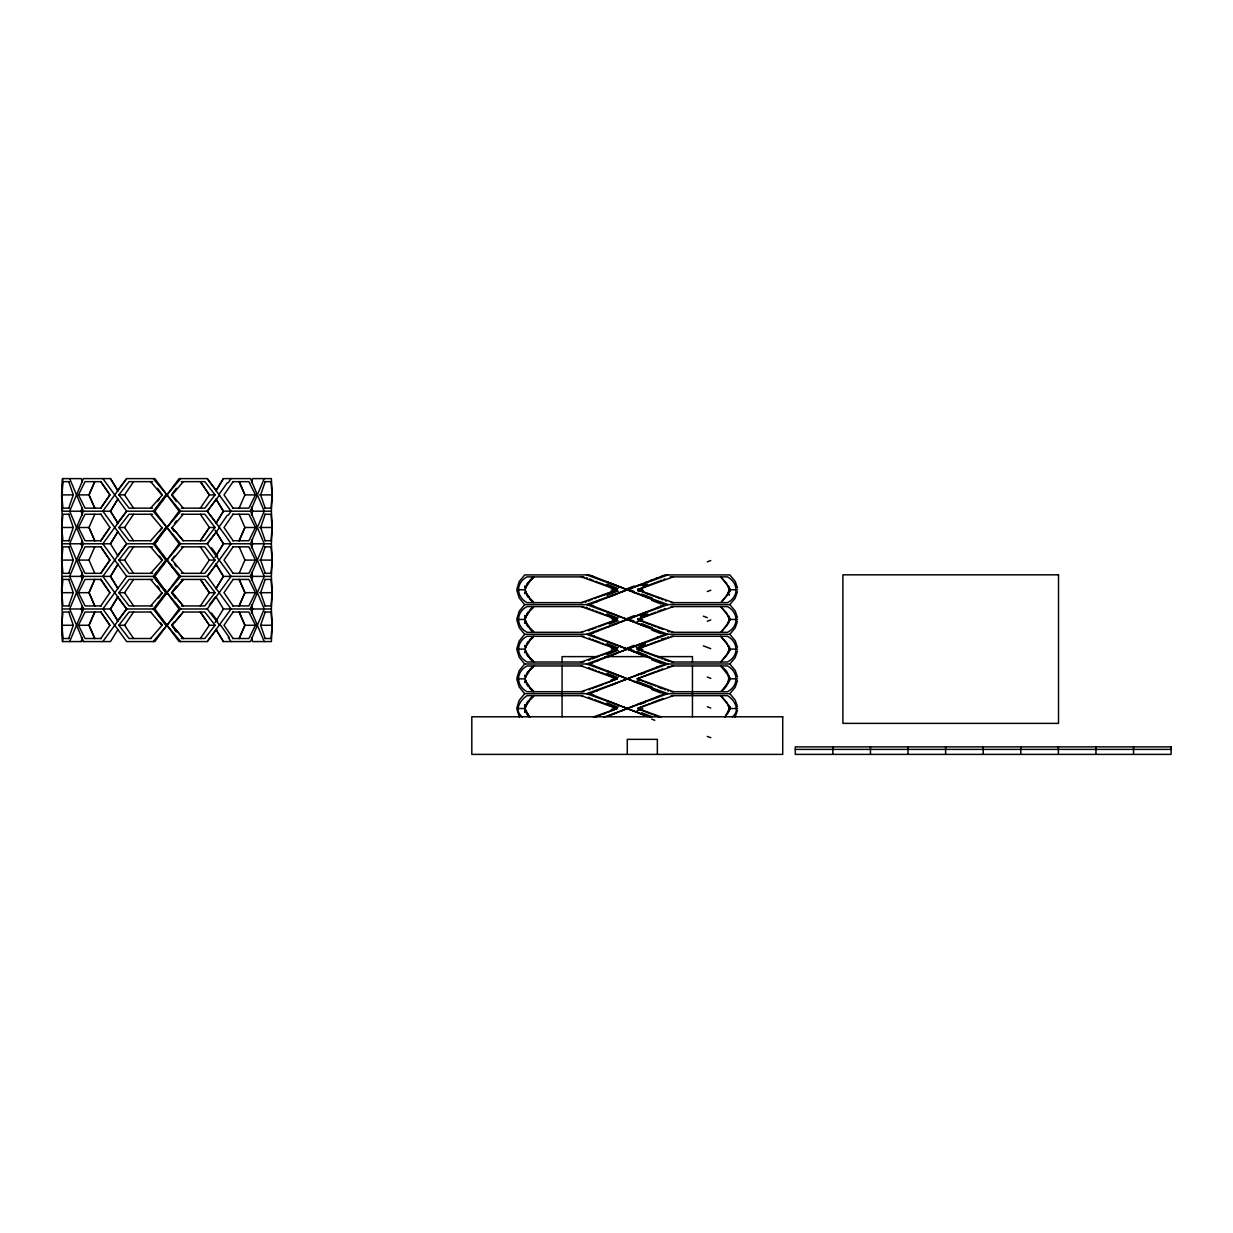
<?xml version="1.0" encoding="UTF-8"?>
<svg xmlns="http://www.w3.org/2000/svg" width="1233" height="1233" viewBox="0 0 1233 1233"><rect width="100%" height="100%" fill="white"/><g stroke="black" fill="none" stroke-linecap="round" stroke-linejoin="round"><path stroke-width="1.5" d="M272.262 625.532L271.368 608.979L272.262 593.196M272.262 559.828L271.368 576.381L272.262 592.302M272.262 495.157L271.368 478.604L252.673 478.604L251.455 482.673M272.262 495.281L271.368 511.202L272.262 527.107M272.262 625.655L271.368 641.576L252.673 641.576L251.455 637.492M272.262 528.001L271.368 543.784L272.262 559.705M82.257 638.309L81.255 641.576L62.544 641.576C61.604 587.262 61.542 532.918 62.544 478.604L81.255 478.604L82.257 481.856M729.905 589.775A117.89 44.111 -8.9 0 0 729.936 588.85L729.967 591.609A117.89 44.157 7.8 0 0 730.167 589.775M730.044 620.384L730.044 618.519M730.044 650.068L730.044 648.219A117.89 44.111 -8.9 0 1 729.905 649.159M730.044 679.753L730.044 677.903A117.89 44.111 -8.9 0 1 729.905 678.844M730.044 709.453L729.967 706.663A117.89 44.111 -8.9 0 1 729.905 708.543M69.11 508.135L62.914 508.135L61.773 494.895L62.914 481.656L69.11 481.656M69.11 605.927L62.914 605.927L61.773 592.688L62.914 579.433L69.11 579.433M69.11 638.509L62.914 638.509L61.773 625.27L62.914 612.03L69.11 612.03M264.802 481.656L270.998 481.656L272.139 494.895L270.998 508.135L264.802 508.135M264.802 514.253L270.998 514.253L272.139 527.493L270.998 540.732L264.802 540.732M264.802 546.851L270.998 546.851L272.139 560.09L270.998 573.33L264.802 573.33M264.802 579.433L270.998 579.433L272.139 592.688L270.998 605.927L264.802 605.927M264.802 612.03L270.998 612.03L272.139 625.27L270.998 638.509L264.802 638.509M516.966 588.835L519.155 581.637L524.688 574.917L589.42 574.917L592.395 576.073M516.966 618.519L519.155 611.337L524.688 604.602L589.42 604.602L594.198 606.466M516.966 648.219L519.155 641.021L524.688 634.286L589.42 634.286L594.198 636.151M516.966 677.903L519.155 670.706L524.688 663.986L589.42 663.986L594.198 665.835M516.966 707.588L519.155 700.406L524.688 693.67L589.42 693.67L594.198 695.535M62.205 501.523L62.205 488.283M69.11 540.732L62.914 540.732L61.773 527.493L62.914 514.253L69.11 514.253M62.205 599.3L62.205 586.06M62.205 631.897L62.205 618.658M62.544 478.604L61.65 494.895A252.518 192.41 4.4 0 0 62.251 507.117L62.544 511.202L81.255 511.202L82.257 514.454M62.159 547.868L62.159 539.715A252.518 192.41 4.4 0 1 61.696 527.493M62.159 580.45L62.544 576.381L81.255 576.381L82.257 579.649M737.473 591.67L735.099 598.344L729.844 604.602L665.111 604.602L647.171 597.651M737.473 621.355L735.099 628.029L729.844 634.286L665.111 634.286L660.349 632.437M737.473 651.055L735.099 657.728L729.844 663.986L665.111 663.986L660.349 662.136M737.473 680.739L735.099 687.413L729.844 693.67L665.111 693.67L662.136 692.514M737.473 710.378L735.099 717.097M524.641 587.324L524.826 586.276M524.641 617.009L524.857 615.853M524.641 646.709L524.888 645.429L524.703 646.354M524.641 676.393L524.888 675.114L524.703 676.038M524.641 706.077L524.934 704.582M524.703 586.97L524.888 586.045M524.703 616.67L524.888 615.745M524.703 705.738L524.888 704.814M728.472 586.538L720.704 576.89L726.484 583.132L729.566 589.651L726.761 595.986L721.151 602.228M728.518 616.33L720.704 606.59L726.484 612.816L729.566 619.351L726.761 625.686L721.043 632.005M728.518 646.03L720.704 636.274L726.561 642.609L729.566 649.036L726.622 655.571L720.812 661.905L728.518 652.257L727.64 653.968M721.043 691.389C728.98 687.012 732.71 673.403 722.153 667.269M725.189 716.866L729.597 708.513L726.622 702.086L720.812 695.751L728.518 705.399L728.071 704.505M532.933 601.812L533.843 602.629L527.909 596.186L524.95 589.759L527.909 583.332L533.843 576.89L532.933 577.691M532.933 631.512L533.843 632.313L527.909 625.886L524.95 619.444L527.909 613.017L533.843 606.59L532.933 607.391M532.933 661.196L533.843 661.998L527.909 655.571L524.95 649.144L527.909 642.701L533.843 636.274L532.933 637.076M532.933 690.896L533.843 691.698L527.909 685.255L524.95 678.828L527.909 672.401L533.843 665.959L532.933 666.776M529.435 716.959L524.95 708.513L527.909 702.086L533.843 695.659L532.933 696.46M526.892 594.583L524.95 589.759L526.892 584.935M526.892 624.268L524.95 619.444L526.892 614.62M526.892 653.968L524.95 649.144L526.892 644.32M526.892 683.652L524.95 678.828L526.892 674.004M522.283 716.959C513.591 710.316 519.956 700.436 527 695.659L582.623 695.659M526.892 713.352L524.95 708.513L526.892 703.689M729.397 590.468L729.381 588.958M729.397 620.153L729.381 618.642M729.381 649.945L729.381 648.342M729.381 679.63L729.381 678.027M729.381 709.329L729.381 707.711M82.457 515.271L81.255 511.186L82.056 508.474M82.056 546.512L81.255 543.784L82.056 541.071M82.457 572.312L81.255 576.381L82.257 573.129M81.255 641.576L82.457 637.492M251.455 515.271L252.673 511.186L251.455 507.117M251.455 547.868L252.673 543.784L251.455 539.715M251.455 580.45L252.673 576.381L251.455 572.312M251.455 613.048L252.673 608.979L251.455 604.91M81.255 511.202L82.257 507.934M82.257 547.051L81.255 543.784L82.257 540.532M82.257 612.231L81.255 608.979L82.257 605.711M265.203 481.656L260.625 494.895L265.203 508.135M265.203 514.253L260.625 527.493L265.203 540.732M265.203 546.851L260.625 560.09L265.203 573.33M265.203 579.433L260.625 592.688L265.203 605.927M265.203 612.03L260.625 625.27L265.203 638.509M729.119 595.323L729.412 594.398M68.709 508.135L73.286 494.895L68.709 481.656M68.709 540.732L73.286 527.493L68.709 514.253M68.709 573.33L73.286 560.09L68.709 546.851M68.709 605.927L73.286 592.688L68.709 579.433M68.709 638.509L73.286 625.27L68.709 612.03M264.247 478.604L250.499 511.202L264.247 543.784L250.499 576.381L264.247 608.979L250.499 641.576L223.435 641.576L215.945 629.354L223.435 641.576M69.665 641.576L83.412 608.979L69.665 576.381L83.412 543.784L69.665 511.186L83.412 478.604L110.477 478.604L117.967 490.826L110.477 478.604M88.992 494.895L94.771 481.656L88.992 494.895L94.771 508.135L88.992 494.895L78.45 494.895L85.015 508.135L101.353 508.135M88.992 592.688L94.771 579.433L88.992 592.688L94.771 605.927L88.992 592.688L78.45 592.688L85.015 579.433L101.353 579.433M88.992 625.27L94.771 612.03L88.992 625.27L94.771 638.509L88.992 625.27L78.45 625.27L85.015 612.03L101.353 612.03M244.92 592.688L239.14 605.927L244.92 592.688L239.14 579.433L244.92 592.688L255.462 592.688L248.896 579.433L232.559 579.433M244.92 625.27L239.14 638.509L244.92 625.27L239.14 612.03L244.92 625.27L255.462 625.27L248.896 612.03L232.559 612.03M94.771 573.33L88.992 560.09L94.771 546.851M239.14 546.851L244.92 560.09L239.14 573.33M94.771 514.253L88.992 527.493L94.771 540.732L88.992 527.493L78.45 527.493L85.015 514.253L101.353 514.253M239.14 508.135L244.92 494.895L239.14 481.656L244.92 494.895L255.462 494.895L248.896 481.656L232.559 481.656M232.559 514.253L248.896 514.253L255.462 527.493L248.896 540.732L232.559 540.732M255.462 592.688L248.896 605.927L232.559 605.927M255.462 625.27L248.896 638.509L232.559 638.509M78.45 494.895L85.015 481.656L101.353 481.656M101.353 573.33L85.015 573.33L78.45 560.09L85.015 546.851L101.353 546.851M255.462 494.895L248.896 508.135L232.559 508.135M232.559 546.851L248.896 546.851L255.462 560.09L248.896 573.33L232.559 573.33M264.247 641.576L250.499 608.979L264.247 576.381L250.499 543.784L264.247 511.186L250.499 478.604L223.435 478.604L215.945 490.826M252.102 605.711L250.499 608.979L223.435 608.979L215.066 622.557M69.665 478.604L83.412 511.202L69.665 543.784L83.412 576.381L69.665 608.979L83.412 641.576L110.477 641.576L117.998 629.354M82.041 579.094L83.412 576.381L110.477 576.381L117.967 588.603L110.477 576.381L117.967 564.159L110.477 576.381M82.041 611.691L83.412 608.979L82.041 606.266M251.871 508.474L250.499 511.202L223.435 511.186L215.945 498.964L223.435 511.202L215.945 523.424L223.435 511.186M251.871 573.669L250.499 576.381L223.435 576.381L215.945 588.603L223.435 576.381L215.945 564.159L223.435 576.381M727.701 594.476L728.472 592.981L721.613 601.812M727.701 624.175L728.472 622.665L721.613 631.512M727.64 683.652L728.518 681.941L721.721 690.788M727.64 713.352L728.518 711.641L724.757 717.359M110.477 511.186L117.998 523.424L110.477 511.186L117.967 498.964L110.477 511.202L83.412 511.202M110.477 608.979L117.998 621.201L110.477 608.979L117.967 596.757L110.477 608.979L83.412 608.979M223.435 478.604L216.777 489.47M250.499 543.784L223.435 543.784L215.945 556.006M215.945 531.562L223.435 543.784L215.066 557.362M100.813 605.927L109.891 592.688L100.813 579.433L109.891 592.688M100.813 638.509L109.891 625.27L100.813 612.03L109.891 625.27M152.599 508.135L129.064 508.135L118.846 494.895L124.579 494.895L133.565 481.656M152.599 514.253L129.064 514.253L118.846 527.493L124.579 527.493L133.565 514.253M152.599 546.851L129.064 546.851L118.846 560.09L124.579 560.09L133.565 546.851M152.599 579.433L129.064 579.433L118.846 592.688L124.579 592.688L133.565 579.433M150.981 612.03L129.064 612.03L118.846 625.27L124.579 625.27L133.565 612.03M181.328 573.33L204.848 573.33L215.066 560.09L209.348 560.09L200.347 573.33M233.099 481.656L224.021 494.895L233.099 508.135M233.099 514.253L224.021 527.493L233.099 540.732M233.099 546.851L224.021 560.09L233.099 573.33M233.099 579.433L224.021 592.688L233.099 605.927M233.099 612.03L224.021 625.27L233.099 638.509M228.29 482.673L231.064 478.604M228.29 515.271L231.064 511.186L207.252 478.604L179.062 478.604L154.849 511.202L126.66 511.186L117.32 523.424M102.848 641.576L126.66 608.979L154.849 608.979L179.062 641.576L207.252 641.576L231.064 608.979L207.252 576.381L179.062 576.381L154.849 608.979M200.347 508.135L209.348 494.895L215.066 494.895L204.848 508.135L181.328 508.135M200.347 605.927L209.348 592.688L215.066 592.688L204.848 579.433L181.328 579.433M200.347 638.509L209.348 625.27L215.066 625.27L204.848 612.03L182.931 612.03M109.891 527.493L100.813 540.732L109.891 527.493L100.813 514.253M216.592 564.159L207.252 576.381L231.064 543.784L225.469 535.646L207.252 511.186L179.062 511.186L154.849 543.784L126.66 543.784L102.848 576.381L126.66 608.979L117.32 621.201M157.87 539.715L154.849 543.784L179.062 576.381M207.252 608.979L231.064 576.381L207.252 543.784L179.062 543.784L154.849 576.381L126.66 576.381L102.848 608.979L126.66 641.576L154.849 641.576L179.062 608.979L207.252 608.979L219.613 625.27M216.576 523.424L207.252 511.186L219.613 494.895M216.592 531.562L207.252 543.784L219.613 527.493M157.485 501.523L159.458 498.872M176.427 488.283L171.51 494.895L176.427 501.523M159.458 531.469L162.402 527.493L150.657 540.732M174.47 523.516L176.427 520.865M171.51 560.09L174.47 556.114M158.471 597.974L162.402 592.688M176.427 586.06L171.51 592.688L175.44 597.974M171.51 625.27L173.976 621.971M216.576 629.354L207.252 641.576M117.32 490.826L126.66 478.604L154.849 478.604L179.062 511.202M117.32 556.006L126.66 543.784L102.848 511.186L126.66 478.604M216.592 498.964L207.252 511.202M118.846 494.895L129.064 481.656L152.599 481.656M181.328 514.253L204.848 514.253L215.066 527.493L204.848 540.732L182.931 540.732M215.066 592.688L204.848 605.927L181.328 605.927M215.066 625.27L204.848 638.509L181.328 638.509M528.479 582.515L530.498 580.111M528.479 612.215L530.498 609.796M528.479 641.9L530.498 639.495M528.479 671.6L530.498 669.18M528.479 701.284L530.498 698.864M150.657 508.135L162.402 494.895L157.485 488.283M183.27 481.656L172.127 494.895L183.27 508.135M183.27 514.253L172.127 527.493L183.27 540.732L174.916 530.806M150.657 573.33L162.402 560.09L159.458 556.114M183.27 546.851L172.127 560.09L183.27 573.33M150.657 605.927L162.093 592.688M150.657 638.509L162.093 625.27M180.696 478.604L153.216 511.202L180.696 543.784L153.216 576.381L180.696 608.979L153.216 641.576M154.356 575.025L156.637 572.312M174.916 589.374L183.27 579.433L172.127 592.688L183.27 605.927L172.127 592.688M174.916 621.971L183.27 612.03L172.127 625.27L183.27 638.509L172.127 625.27M161.215 566.872L163.511 564.159M732.356 716.866C740.432 710.809 735.068 700.19 727.532 695.659L671.153 695.659M629.554 588.835L624.699 590.807M628.414 589.297L626.41 590.114L667.885 574.917M629.554 618.519L612.138 625.485M629.554 648.219L612.138 655.17M629.554 677.903L621.817 681.032M629.554 707.588L621.817 710.717M628.553 589.235L640.035 584.658M628.553 618.92L640.035 614.342M625.917 649.683L624.838 650.13M628.553 648.62L637.091 645.198M625.917 679.383L624.838 679.815M628.553 678.304L640.035 673.727M625.917 709.067L624.838 709.499M628.553 708.004L640.035 703.411M621.817 591.963L623.405 591.331M631.126 588.187L632.714 587.555M621.817 621.648L623.405 621.016M631.126 617.887L632.714 617.24M621.817 651.348L623.405 650.7M631.126 647.572L632.714 646.94M631.126 677.271L632.714 676.624M631.126 706.956L632.714 706.324M622.68 680.693L612.138 684.854M612.138 714.554L622.68 710.378M585.151 602.321L586.168 601.92M635.92 586.276L642.408 583.733M635.92 645.66L640.035 644.042M640.204 650.346L637.137 649.144L640.204 647.926M640.204 680.03L637.137 678.828L640.204 677.626M616.885 589.96L610.736 592.364M614.496 594.861L616.854 593.936M638.155 589.359L639.696 588.758M616.885 619.644L610.736 622.064M614.496 624.545L616.854 623.621M637.677 615.267L642.408 613.418M638.155 619.043L639.696 618.442M616.885 649.344L604.524 654.168M637.677 644.967L642.408 643.102M614.496 654.245L616.854 653.32M667.592 637.276L668.625 636.875M616.885 679.029L611.26 681.248M616.854 683.005L614.496 683.93M637.677 674.651L642.408 672.802M667.592 666.976L668.872 666.467M616.885 708.728L611.768 710.732M614.496 713.63L616.854 712.689M637.677 704.351L642.408 702.486M638.155 708.112L643.796 705.908M588.218 601.118L590.021 600.409M612.138 595.786L626.04 590.222M640.713 588.357L649.483 584.935M588.48 630.71L590.021 630.109M640.713 618.041L649.483 614.62M665.296 608.501L664.001 608.994M588.727 660.302L590.021 659.794M640.713 647.726L643.287 646.724M588.989 689.879L590.021 689.478M640.713 677.426L643.796 676.223M591.563 599.808L592.333 599.5M609.703 592.78L607.129 593.782M641.222 584.195L645.969 582.33M662.136 576.073L665.111 574.917L729.844 574.917L735.238 581.406L737.473 587.91M592.395 603.446L590.021 604.833M608.563 597.188L613.31 595.323M664.001 579.31L665.034 578.909M591.825 629.4L593.628 628.691M609.703 622.465L604.524 624.468M592.395 633.13L590.021 634.533M641.222 613.88L645.969 612.03M608.563 626.873L613.31 625.023M592.071 658.992L593.628 658.391M641.222 643.58L645.969 641.715M592.395 662.83L590.021 664.217M608.563 656.557L613.31 654.708M664.51 634.533L656.757 637.538M644.32 646.323L649.483 644.32M662.46 639.295L661.427 639.696M664.001 638.694L666.067 637.877M592.071 688.677L593.628 688.076M610.736 681.448L608.162 682.45M641.222 673.264L645.969 671.399M665.111 663.986L656.757 667.238M592.395 692.514L590.021 693.902M608.563 686.257L613.31 684.392M644.32 676.023L646.893 675.006M662.722 668.887L661.427 669.38M610.736 711.133L608.162 712.135M613.31 714.092L608.563 715.941M641.222 702.949L645.969 701.099M665.111 693.67L656.757 696.922M644.32 705.708L646.893 704.706M662.969 698.464L661.427 699.08M594.66 598.606L596.217 598.005M604.016 594.984L606.081 594.183M645.383 582.562L651.964 580.019M656.757 578.154L662.737 575.842M591.809 603.677L597.789 601.35M609.164 596.942L596.587 601.827M650.531 584.534L652.596 583.733M656.757 582.115L658.838 581.313M659.871 580.913L661.936 580.111M594.66 628.291L596.217 627.689M645.383 612.262L657.96 607.391M656.757 607.854L660.95 606.22M591.809 633.361L594.198 632.437M660.349 606.466L664.51 604.37M592.996 632.899L597.789 631.049M609.164 626.641L596.587 631.512M650.531 614.219L652.596 613.418M657.806 611.414L658.838 611.013M659.871 610.597L661.936 609.796M594.66 657.99L597.265 656.973M645.383 641.946L657.96 637.076M591.809 663.061L597.789 660.734M609.164 656.326L596.587 661.196M650.531 643.919L652.596 643.102M657.806 641.098L659.347 640.497M595.185 687.475L597.265 686.673M605.049 683.652L607.129 682.851M645.383 671.646L657.96 666.76M591.809 692.746L597.789 690.434M609.164 686.026L596.587 690.896M647.926 674.605L650.007 673.804M650.531 673.603L653.12 672.601M657.806 670.783L659.871 669.981M606.605 712.736L603.492 713.953M595.709 716.959L597.265 716.358M645.383 701.33L657.96 696.46M607.36 716.404L609.164 715.71M647.926 704.305L650.007 703.488M657.806 700.483L659.871 699.681M597.774 597.404L599.855 596.587M600.887 596.186L605.049 594.583M650.762 580.481L656.156 578.385M655.555 578.631L657.96 577.691M653.644 583.332L655.725 582.515M598.298 626.888L599.855 626.287M600.887 625.886L605.049 624.268M653.644 613.017L655.725 612.215M598.298 656.572L599.855 655.971M601.411 655.37L603.492 654.569M653.644 642.701L656.233 641.699M598.822 686.072L600.887 685.255M601.935 684.854L603.492 684.253M653.644 672.401L656.233 671.399M598.822 715.756L600.887 714.955M601.935 714.554L605.049 713.352M651.563 702.887L656.757 700.883M626.349 619.798L667.885 604.602L586.661 574.917M626.349 708.867L667.885 693.67L586.661 663.986L624.823 650.068M625.578 649.776L667.885 634.286L586.661 604.602L624.823 590.684M625.285 679.583L667.885 663.986L586.661 634.286L624.823 620.384M626.272 708.898L625.131 709.329M624.823 679.753L586.661 693.67L650.546 717.097M624.823 709.453L603.985 717.097M581.252 602.629L617.132 589.759M637.677 589.759L673.28 576.89M581.252 632.313L617.132 619.444M637.677 619.444L673.28 606.59M581.252 661.998L617.132 649.144M637.137 649.144L673.28 636.274M581.252 691.698L617.132 678.828M637.137 678.828L673.28 665.959M617.132 708.513L593.397 716.959M637.677 708.513L673.28 695.659M181.328 481.656L204.848 481.656L215.066 494.895M61.773 494.895L72.516 494.895M259.608 494.895L272.139 494.895M252.673 511.202L271.368 511.186M61.773 527.493L72.732 527.493M215.066 527.493L209.348 527.493L200.347 540.732L209.348 527.493L200.347 514.253M255.462 527.493L244.92 527.493L239.14 540.732L244.92 527.493L239.14 514.253M259.608 527.493L272.139 527.493M101.353 540.732L85.015 540.732L78.45 527.493M150.981 540.732L129.064 540.732L118.846 527.493M62.544 543.784L81.255 543.784M83.412 543.784L110.477 543.784L117.967 531.562L110.477 543.784L117.967 556.006M252.673 543.784L271.368 543.784M69.11 546.851L62.914 546.851L61.773 560.09L62.914 573.33L69.11 573.33M181.328 546.851L204.848 546.851L215.066 560.09M72.732 560.09L61.773 560.09L62.205 566.702M78.45 560.09L88.992 560.09M244.92 560.09L255.462 560.09M259.608 560.09L272.139 560.09M152.599 573.33L129.064 573.33L118.846 560.09M252.673 576.381L271.368 576.381M583.918 576.89L527 576.89C515.579 582.932 515.949 596.572 527 602.629L582.623 602.629M670.151 576.89L727.532 576.89C738.49 582.87 739.168 596.618 727.532 602.629L671.153 602.629M516.951 589.759L524.95 589.759M729.597 589.759L737.581 589.759M61.773 592.688L72.732 592.688M259.608 592.688L272.139 592.688M101.353 605.927L85.015 605.927L78.45 592.688M152.599 605.927L129.064 605.927L118.846 592.688M583.918 606.59L527 606.59C515.625 612.631 515.903 626.256 527 632.313L582.623 632.313M671.153 606.59L727.532 606.59C738.49 612.57 739.184 626.302 727.532 632.313L671.153 632.313M62.544 608.979L81.255 608.979M252.673 608.979L271.368 608.979M516.951 619.444L524.95 619.444M729.597 619.444L737.581 619.444M61.773 625.27L72.732 625.27M261.396 625.27L272.139 625.27M583.918 636.274L527 636.274C515.671 642.331 515.872 655.941 527 661.998L583.918 661.998M671.153 636.274L727.532 636.274C738.582 642.27 739.076 655.987 727.532 661.998L671.153 661.998M101.353 638.509L85.015 638.509L78.45 625.27M150.981 638.509L129.064 638.509L118.846 625.27M516.951 649.144L524.95 649.144M729.597 649.144L737.581 649.144M597.327 656.619L562.078 656.619L562.078 662.26M604.786 656.619L649.745 656.619M657.204 656.619L692.453 656.619L692.453 662.26M582.623 665.959L527 665.959C515.641 672.016 515.887 685.625 527 691.698L583.918 691.698M671.153 665.959L727.532 665.959C738.629 671.97 738.983 685.671 727.532 691.698L671.153 691.698M516.951 678.828L524.95 678.828M729.597 678.828L737.581 678.828M516.951 708.513L524.95 708.513M729.597 708.513L737.581 708.513M795.285 749.387L1171.35 749.387M661.15 716.959L637.862 708.513M673.28 602.629L637.862 589.759M616.67 589.759L581.252 576.89M673.28 632.313L637.862 619.444M581.252 606.59L616.67 619.444M673.28 661.998L637.862 649.144M616.67 649.144L581.252 636.274M673.28 691.698L637.862 678.828M581.252 665.959L616.67 678.828M616.67 708.513L581.252 695.659M646.385 593.381L647.417 593.782L644.32 592.58M647.926 593.982L650.531 594.984M651.563 595.385L653.644 596.186M655.201 596.787L656.757 597.404M657.806 597.805L659.871 598.606M593.597 576.535L608.563 582.33M645.969 597.188L648.373 598.113M659.146 602.29L660.95 602.983M595.709 581.313L597.265 581.914M598.822 582.515L600.887 583.332M601.935 583.733L607.129 585.737M647.926 623.667L650.007 624.468M651.563 625.085L656.233 626.888M657.806 627.489L659.871 628.291M593.597 606.22L608.563 612.03M645.969 626.873L660.95 632.668M595.709 611.013L597.265 611.614M598.822 612.215L600.887 613.017M601.935 613.418L603.492 614.019M605.049 614.62L607.129 615.421M646.893 652.966L644.32 651.949M647.926 653.367L650.007 654.168M650.531 654.369L653.12 655.37M653.644 655.571L656.233 656.572M657.806 657.174L659.871 657.99M593.597 635.92L608.563 641.715M660.95 662.368L642.994 655.401M595.185 640.497L597.265 641.299M598.298 641.699L599.855 642.301M601.935 643.102L603.492 643.718M605.049 644.32L607.129 645.121M646.893 682.65L649.483 683.652M659.347 687.475L657.806 686.873M659.871 687.675L661.936 688.476M650.531 684.053L652.596 684.854M654.168 685.456L655.725 686.072M593.597 665.604L608.563 671.399M660.95 692.052L640.636 684.161M595.185 670.182L596.217 670.582M598.298 671.399L599.855 672M601.411 672.601L603.492 673.403M604.524 673.804L607.129 674.805M607.638 675.006L613.31 677.225M646.893 712.335L649.483 713.352M650.531 713.753L652.596 714.554M654.168 715.155L655.725 715.756M656.757 716.157L658.838 716.959M593.597 695.304L608.563 701.099M647.772 716.635L642.994 714.786M594.66 699.681L596.217 700.282M597.774 700.883L599.855 701.685M600.887 702.086L609.703 705.507M643.796 592.364L641.746 591.563M661.427 599.207L662.969 599.808M591.809 575.842L594.198 576.767M607.961 582.099L612.138 583.733M642.994 596.017L646.57 597.419M591.301 579.602L589.497 578.909M592.595 580.111L593.628 580.512M608.67 586.338L610.736 587.139M643.796 622.064L638.155 619.845M644.32 622.264L647.417 623.466M661.427 628.892L662.722 629.4M607.961 611.799L611.537 613.186M642.994 625.717L646.57 627.104M608.162 615.837L610.736 616.839M592.333 609.703L593.628 610.196M661.427 658.592L662.46 658.992M664.263 659.686L666.067 660.395M607.961 641.484L611.537 642.871M592.071 639.295L593.628 639.896M608.162 645.522L610.736 646.524M644.32 681.649L646.385 682.45M660.903 688.076L662.46 688.677M664.001 689.278L665.543 689.879M607.961 671.168L611.537 672.571M642.994 685.086L644.181 685.563M660.349 691.821L662.737 692.746M591.825 668.887L593.628 669.581M646.385 712.135L640.713 709.931M607.961 700.868L611.537 702.255M591.563 698.464L592.333 698.772M610.736 705.908L613.31 706.91M640.713 591.162L638.155 590.16M665.296 600.718L666.313 601.118M610.936 583.271L613.911 584.427M640.636 595.092L643.595 596.248M611.768 587.54L616.885 589.559M610.936 612.955L613.911 614.111M640.636 624.777L643.595 625.948M589.251 608.501L590.021 608.794M611.26 617.039L616.885 619.243M640.713 650.546L643.287 651.548M610.936 642.64L613.911 643.811M640.636 654.476L643.595 655.632M588.989 638.077L590.021 638.478M611.26 646.724L613.31 647.525M640.713 680.231L643.287 681.248M610.936 672.339L613.911 673.495M588.727 667.669L590.021 668.178M610.936 702.024L613.911 703.18M640.636 713.861L643.595 715.017M613.818 707.11L616.885 708.312M588.48 697.261L590.021 697.863M613.31 584.195L616.269 585.351M638.262 594.167L641.222 595.323M586.43 577.691L587.447 578.092M667.592 631.311L669.134 631.913M613.31 613.88L616.269 615.036M638.262 623.852L641.222 625.023M586.168 607.283L587.447 607.792M667.592 660.996L668.872 661.505M613.31 643.58L616.269 644.736M638.262 653.552L641.222 654.708M614.342 647.926L616.885 648.943M667.592 690.696L668.625 691.096M613.31 673.264L616.269 674.42M638.262 683.236L641.222 684.392M614.342 677.626L616.885 678.628M638.155 708.929L639.696 709.53M613.31 702.949L616.269 704.12M638.262 712.921L639.449 713.398M641.222 714.092L633.007 710.84M615.683 585.12L618.319 586.168M638.864 594.398L622.68 587.91M615.683 614.805L618.319 615.853M638.864 624.083L618.026 615.745M615.683 644.505L618.319 645.537M638.864 653.783L618.026 645.429M615.683 674.189L618.319 675.237M636.213 682.419L638.864 683.467M615.683 703.873L618.612 705.045M618.026 586.045L622.973 588.018M618.026 675.114L623.698 677.379M636.505 682.543L622.68 676.979M618.026 704.814L621.524 706.201M620.076 586.862L621.524 587.432M633.007 592.071L634.471 592.657M620.076 616.546L621.524 617.132M633.007 621.771L634.471 622.341M621.524 646.816L620.076 646.246M633.007 651.456L634.471 652.041M620.076 675.931L621.524 676.516M633.007 681.155L634.471 681.726M634.471 711.426L620.369 705.738M630.556 680.169L628.907 679.491M624.407 588.603L625.624 589.097M628.907 590.422L630.125 590.915M624.407 618.288L625.624 618.781M628.907 620.122L630.125 620.615M624.407 647.972L625.624 648.466M628.907 649.806L630.125 650.3M624.407 677.672L625.624 678.165M625.624 707.85L624.407 707.357M628.907 709.191L630.125 709.684M626.842 589.59L627.705 589.929M626.842 619.274L627.705 619.629M626.842 648.959L627.705 649.313M626.842 678.659L627.705 678.998M626.842 708.343L627.705 708.698M524.688 634.286L519.155 627.566L516.981 620.43M524.688 663.986L519.155 657.251L516.966 650.068M524.688 693.67L519.155 686.951L516.966 679.753M729.844 604.602L735.238 611.106L737.473 617.594M729.844 634.286L735.238 640.79L737.473 647.279M729.844 663.986L735.238 670.475L737.473 676.979M729.844 693.67L735.238 700.174L737.473 706.663M524.688 604.602L519.155 597.882L516.981 590.746M722.045 667.176L720.812 666.067L728.518 675.715M530.498 599.408L528.479 596.988M530.498 629.092L528.479 626.688M530.498 658.792L528.479 656.372M530.498 688.476L528.479 686.072M180.696 641.576L153.216 608.979L180.696 576.381L153.216 543.784L180.696 511.186L153.216 478.604M163.511 588.603L166.948 592.688M161.785 494.895L150.657 481.656M161.785 527.493L150.657 514.253M161.785 560.09L150.657 546.851M161.785 592.688L150.657 579.433M161.785 625.27L150.657 612.03M154.356 577.738L156.637 580.45M529.774 717.359L528.479 715.756M207.252 478.604L215.559 489.47M126.66 576.381L102.848 543.784L126.66 511.186L102.848 478.604M126.66 608.979L117.351 596.757M172.327 528.587L173.976 530.806M171.51 527.493L174.47 531.469M174.47 564.051L176.427 566.702M166.964 560.09L173.021 568.228M157.485 586.06L159.458 588.711M172.327 626.379L173.976 628.583M174.47 629.246L176.427 631.897L174.793 629.693M160.429 622.634L162.402 625.27M154.849 511.186L179.062 543.784M179.062 608.979L154.849 576.381L157.87 580.45M200.347 546.851L209.348 560.09M133.565 508.135L124.579 494.895M133.565 540.732L124.579 527.493M133.565 573.33L124.579 560.09M133.565 605.927L124.579 592.688M133.565 638.509L124.579 625.27M228.29 637.492L231.064 641.576M215.066 530.205L223.435 543.784M215.914 596.757L223.435 608.979M519.432 717.097L516.966 709.453M81.363 637.492L83.412 641.576M524.657 592.302L524.934 593.705M524.641 621.879L524.934 623.389M524.857 593.35L524.719 592.657M524.826 682.311L524.641 681.263M524.826 711.996L524.641 710.963M524.719 622.341L524.888 623.158M524.719 652.041L524.888 652.858L524.641 651.579M524.703 681.618L524.888 682.543M62.544 641.576L61.65 625.27M1133.543 746.874L1133.543 754.396M1095.952 746.874L1095.952 754.396M1058.376 746.874L1058.376 754.396M1020.785 746.874L1020.785 754.396M983.21 746.874L983.21 754.396M945.619 746.874L945.619 754.396M908.027 746.874L908.027 754.396M870.452 746.874L870.452 754.396M832.861 746.874L832.861 754.396M692.453 666.02L692.453 716.789M657.359 754.396L657.359 739.353L627.273 739.353L627.273 754.396M562.078 666.02L562.078 716.789M654.8 720.319A117.397 3.622 21.5 0 1 651.687 719.116M730.167 708.528A117.89 44.157 7.8 0 1 730.106 709.453M640.297 704.259A117.397 1.865 -21.4 0 1 645.198 702.363M636.783 710.979A115.825 5.672 -21.7 0 1 642.778 708.621M728.873 705.245A114.946 42.939 -5.4 0 1 729.736 708.513M729.366 708.497A114.946 42.708 4 0 1 728.009 711.672M710.763 737.735A118.8 1.156 21.3 0 1 707.28 736.409M652.211 716.805A115.825 10.08 22 0 1 641.699 712.766M660.98 693.008A117.397 3.622 21.5 0 1 651.687 689.432M730.167 678.844A117.89 44.157 7.8 0 1 730.106 679.768M640.297 674.574A117.397 1.865 -21.4 0 1 645.198 672.663M652.211 687.12A115.825 10.08 22 0 1 639.079 682.049M635.303 681.88A115.825 5.672 -21.7 0 1 639.757 680.123M728.873 675.561A114.946 42.939 -5.4 0 1 729.736 678.813M729.366 678.813A114.946 42.708 4 0 1 728.009 681.988M710.763 708.035A118.8 1.156 21.3 0 1 707.28 706.725M660.98 663.323A117.397 3.622 21.5 0 1 651.687 659.747M730.167 649.159A117.89 44.157 7.8 0 1 730.106 650.068M640.297 644.89A117.397 1.865 -21.4 0 1 645.198 642.979M646.955 655.417A115.825 10.08 22 0 1 639.079 652.349M635.303 652.18A115.825 5.672 -21.7 0 1 642.778 649.252M728.873 645.876A114.946 42.939 -5.4 0 1 729.736 649.128M729.366 649.113A114.946 42.708 4 0 1 728.009 652.303M710.763 678.35A118.8 1.156 21.3 0 1 707.28 677.04M660.98 633.639A117.397 3.622 21.5 0 1 651.687 630.048M730.167 619.459A117.89 44.157 7.8 0 1 730.106 620.384M729.936 618.534A117.89 44.111 -8.9 0 1 729.905 619.475M640.297 615.19A117.397 1.865 -21.4 0 1 645.198 613.279M636.783 621.91A115.825 5.672 -21.7 0 1 642.778 619.552M728.873 616.176A114.946 42.939 -5.4 0 1 729.736 619.428M729.366 619.428A114.946 42.708 4 0 1 728.009 622.603M710.763 648.666A118.8 1.156 21.3 0 1 703.334 645.845M652.211 627.736A115.825 10.08 22 0 1 641.699 623.682M660.98 603.939A117.397 3.622 21.5 0 1 651.687 600.363M640.297 585.505A117.397 1.865 -21.4 0 1 645.198 583.594M638.262 591.64A115.825 5.672 -21.7 0 1 642.778 589.867M728.873 586.492A114.946 42.939 -5.4 0 1 729.736 589.744M729.366 589.728A114.946 42.708 4 0 1 728.009 592.919M652.211 598.051A115.825 10.08 22 0 1 641.699 593.998M527.354 703.735A118.8 42.754 -0.3 0 1 529.049 701.346M530.884 698.895A112.65 38.84 -3.3 0 1 533.365 696.506M606.913 702.949A114.931 10.003 22 0 1 616.392 706.632M618.288 706.848A114.931 7.398 -21.9 0 1 611.229 709.622M527.955 715.803A118.8 43.124 -0.6 0 1 526.476 713.383M527.354 674.035A118.8 42.754 -0.3 0 1 529.049 671.646M530.884 669.211A112.65 38.84 -3.3 0 1 533.365 666.806M606.913 673.249A114.931 10.003 22 0 1 616.392 676.948M618.288 677.148A114.931 7.398 -21.9 0 1 611.229 679.922M532.502 690.927A112.65 39.148 2.9 0 1 530.128 688.507M527.955 686.118A118.8 43.124 -0.6 0 1 526.476 683.683M527.354 644.35A118.8 42.754 -0.3 0 1 529.049 641.961M530.884 639.511A112.65 38.84 -3.3 0 1 533.365 637.122M606.913 643.564A114.931 10.003 22 0 1 616.392 647.263M618.288 647.464A114.931 7.398 -21.9 0 1 611.229 650.238M532.502 661.242A112.65 39.148 2.9 0 1 530.128 658.807M527.955 656.434A118.8 43.124 -0.6 0 1 526.476 653.999M527.354 614.666A118.8 42.754 -0.3 0 1 529.049 612.262M530.884 609.826A112.65 38.84 -3.3 0 1 533.365 607.422M606.913 613.864A114.931 10.003 22 0 1 616.392 617.563M618.288 617.779A114.931 7.398 -21.9 0 1 613.017 619.845M532.502 631.543A112.65 39.148 2.9 0 1 530.128 629.123M527.955 626.734A118.8 43.124 -0.6 0 1 526.476 624.299M527.354 584.966A118.8 42.754 -0.3 0 1 529.049 582.577M530.884 580.142A112.65 38.84 -3.3 0 1 533.365 577.738M606.913 584.18A114.931 10.003 22 0 1 616.392 587.879M618.288 588.079A114.931 7.398 -21.9 0 1 611.229 590.854M532.502 601.858A112.65 39.148 2.9 0 1 530.128 599.438M527.955 597.049A118.8 43.124 -0.6 0 1 526.476 594.614M530.128 698.849A112.65 39.148 -2.9 0 1 532.502 696.414M526.476 703.658A118.8 43.124 0.6 0 1 527.955 701.238M529.049 715.695A118.8 42.754 0.3 0 1 527.354 713.306M530.128 669.149A112.65 39.148 -2.9 0 1 532.502 666.729M526.476 673.973A118.8 43.124 0.6 0 1 527.955 671.538M529.049 686.01A118.8 42.754 0.3 0 1 527.354 683.621M533.365 690.85A112.65 38.84 3.3 0 1 530.884 688.446M616.392 651.024A114.931 10.003 -22 0 1 606.913 654.723M611.229 648.049A114.931 7.398 21.9 0 1 618.288 650.808M530.128 639.465A112.65 39.148 -2.9 0 1 532.502 637.045M526.476 644.289A118.8 43.124 0.6 0 1 527.955 641.854M529.049 656.326A118.8 42.754 0.3 0 1 527.354 653.922M533.365 661.165A112.65 38.84 3.3 0 1 530.884 658.761M616.392 621.34A114.931 10.003 -22 0 1 609.287 624.114M611.229 618.35A114.931 7.398 21.9 0 1 618.288 621.124M530.128 609.78A112.65 39.148 -2.9 0 1 532.502 607.345M526.476 614.589A118.8 43.124 0.6 0 1 527.955 612.154M529.049 626.626A118.8 42.754 0.3 0 1 527.354 624.237M533.365 631.466A112.65 38.84 3.3 0 1 530.884 629.077M616.392 591.64A114.931 10.003 -22 0 1 606.913 595.339M611.229 588.665A114.931 7.398 21.9 0 1 618.288 591.439M530.128 580.08A112.65 39.148 -2.9 0 1 532.502 577.661M526.476 584.904A118.8 43.124 0.6 0 1 527.955 582.469M529.049 596.942A118.8 42.754 0.3 0 1 527.354 594.553M533.365 601.781A112.65 38.84 3.3 0 1 530.884 599.377M728.164 705.338A113.205 42.076 -4 0 1 729.196 707.742M729.52 709.345A113.205 42.246 4.9 0 1 728.734 711.765M728.164 675.653A113.205 42.076 -4 0 1 729.196 678.042M729.52 679.645A113.205 42.246 4.9 0 1 728.734 682.08M634.116 650.87A117.921 14.981 22.2 0 1 627.628 648.25M626.903 648.25A117.921 16.908 -22.2 0 1 634.224 645.306M728.164 645.969A113.205 42.076 -4 0 1 729.196 648.358M707.28 621.247A118.8 1.156 -21.3 0 1 710.763 619.922M641.53 649.544A114.931 7.398 21.9 0 1 636.243 647.464M638.139 647.248A114.931 10.003 -22 0 1 645.244 644.474M729.52 649.961A113.205 42.246 4.9 0 1 728.734 652.396M634.116 621.185A117.921 14.981 22.2 0 1 627.628 618.565M626.903 618.565A117.921 16.908 -22.2 0 1 634.224 615.606M728.164 616.269A113.205 42.076 -4 0 1 729.196 618.658M707.28 591.547A118.8 1.156 -21.3 0 1 710.763 590.237M640.497 616.639A114.931 10.003 -22 0 1 647.618 613.864M729.52 620.276A113.205 42.246 4.9 0 1 728.734 622.696M634.116 591.486A117.921 14.981 22.2 0 1 627.628 588.865M626.903 588.865A117.921 16.908 -22.2 0 1 634.224 585.922M728.164 586.584A113.205 42.076 -4 0 1 729.196 588.973M707.28 561.863A118.8 1.156 -21.3 0 1 710.763 560.553M642.871 586.014A114.931 10.003 -22 0 1 647.618 584.18M643.302 590.854A114.931 7.398 21.9 0 1 638 588.773M729.52 590.576A113.205 42.246 4.9 0 1 728.734 593.011M707.28 617.656A118.8 1.156 21.3 0 1 703.334 616.161M663.246 638.509A112.65 5.348 -20.4 0 1 661.32 639.264M641.53 619.845A114.931 7.398 21.9 0 1 638 618.457M156.391 507.472A259.839 13.655 -53.3 0 1 166.178 494.31M227.304 482.704A252.488 105.637 -44.7 0 1 218.657 494.849M156.391 540.069A259.839 13.655 -53.3 0 1 166.178 526.907M227.304 515.302A252.488 105.637 -44.7 0 1 218.657 527.431M156.391 572.667A259.839 13.655 -53.3 0 1 166.178 559.505M166.178 560.661A259.839 13.655 53.3 0 1 156.391 547.514M211.475 547.822A252.488 86.865 46.5 0 1 217.702 556.052M62.251 572.312A252.518 192.41 4.4 0 1 61.696 560.09A252.518 192.502 -3.8 0 1 62.066 547.868M156.391 605.264A259.839 13.655 -53.3 0 1 166.178 592.102M166.178 593.258A259.839 13.655 53.3 0 1 156.391 580.096M215.498 596.787A252.488 85.216 -46.7 0 1 209.363 604.864M61.604 592.688A252.518 192.502 -3.8 0 1 62.066 580.45M166.193 625.855A259.839 13.64 53.3 0 1 156.406 612.709M211.459 613.001A252.488 86.849 46.6 0 1 217.686 621.232M220.553 625.223A252.488 107.132 44.5 0 1 229.276 637.538M103.017 504.821L100.813 508.135L109.891 494.895L100.813 481.656L109.891 494.895L103.017 504.821M103.017 570.016L100.813 573.33L109.891 560.09L100.813 546.851L109.891 560.09L103.017 570.016M624.977 620.384L625.917 619.999L625.054 620.291M1058.515 574.825L842.894 574.825L842.894 723.37L1058.515 723.37L1058.515 574.825M782.724 716.789L471.807 716.789L471.807 754.396L782.724 754.396L782.724 716.789M1171.119 746.874L795.285 746.874L795.285 754.396L1171.119 754.396L1171.119 746.874M202.628 484.97L200.347 481.656L209.348 494.895L202.628 484.97M202.628 582.747L200.347 579.433L209.348 592.688L202.628 582.747M202.628 615.344L200.347 612.03L209.348 625.27L202.628 615.344M524.888 712.227L524.703 711.302L524.888 712.227"/></g></svg>
